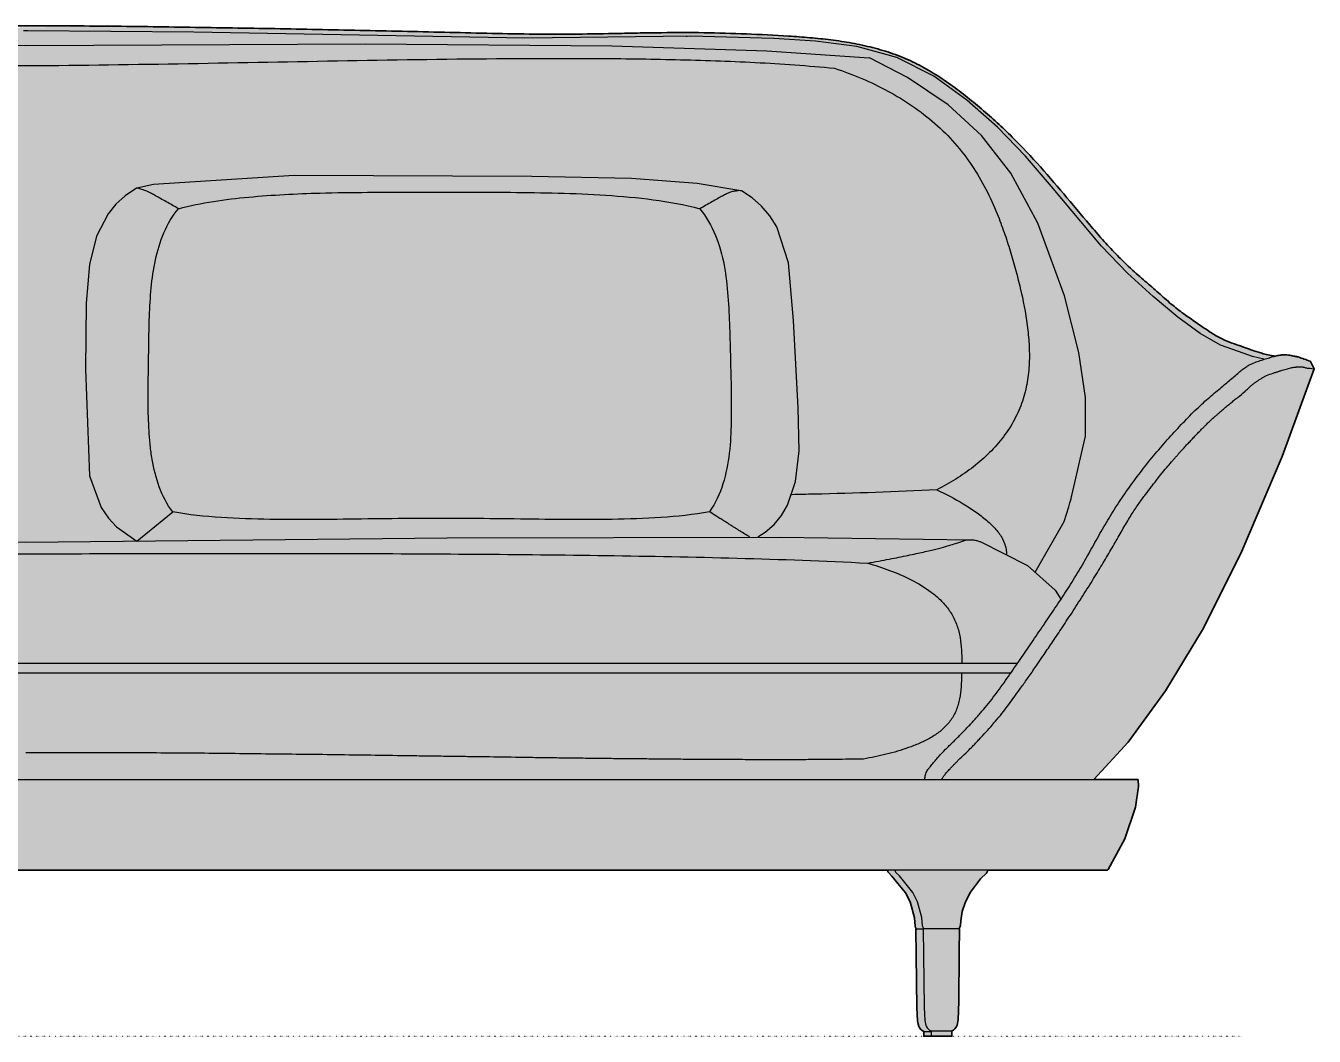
# Model space of a CAD drawing. Header units: millimetres. Extents: x -121 to 4952, y -1411 to 879.
# Drawn here: x 1059 to 2180, y 0 to 879 of the extents above; entities that cross this region are included whole.
import ezdxf

# ---------------------------------------------------------------- set-up
doc = ezdxf.new("R2010")
doc.units = ezdxf.units.MM
doc.linetypes.add('Dots', pattern=[1, 0, -1])
doc.layers.add('Blocks', color=7, linetype='Continuous')
doc.layers.add('Blocks$Fill', color=7, linetype='Continuous', true_color=0xffffff)
for name, color, linetype, lineweight, true_color in [('Blocks$Inner', 7, 'Continuous', 25, 0x007f00), ('Blocks$Outline', 7, 'Continuous', 35, 0xff3f3f), ('Groud', 7, 'Dots', 25, 0x243775)]:
    doc.layers.add(name, color=color, linetype=linetype, lineweight=lineweight, true_color=true_color)

# ---------------------------------------------------------------- blocks, each defined once
blk = doc.blocks.new('Favn Sofa Front')
at = {"layer": 'Blocks$Fill'}
blk.add_hatch(color=256, dxfattribs=at).paths.add_polyline_path([(-28.1, 591.5), (-25.2, 592), (-22, 592.7), (-19.4, 593.3), (-16.7, 594), (-8.4, 596.7), (3, 600.7), (11.2, 603.6), (13.4, 604.5), (15.6, 605.4), (17.8, 606.5), (18.9, 607), (20.1, 607.6), (21.2, 608.2), (22.3, 608.9), (24.6, 610.2), (27, 611.7), (39.1, 620), (49.6, 627.3), (55.1, 631.3), (57.9, 633.5), (60.6, 635.7), (66.2, 640.4), (95.4, 666.1), (102.5, 672.7), (107.3, 677.5), (113.1, 683.5), (118.9, 689.7), (130.2, 702.6), (175.8, 756.1), (187.9, 769.2), (200.4, 782.1), (206.9, 788.4), (213.5, 794.6), (220.2, 800.6), (227, 806.5), (233.9, 812.3), (241.1, 818), (248.3, 823.6), (255.7, 828.9), (263.2, 834), (267.1, 836.5), (271, 838.9), (274.9, 841.2), (278.9, 843.4), (283, 845.6), (287.1, 847.6), (291.3, 849.5), (295.6, 851.3), (299.8, 853), (304.2, 854.6), (308.6, 856.1), (313, 857.5), (317.4, 858.7), (321.9, 859.9), (326.3, 861), (330.8, 862), (339.9, 863.8), (349, 865.3), (358.1, 866.6), (367.3, 867.6), (376.5, 868.5), (394.9, 869.9), (431.7, 871.8), (468.6, 872.8), (523.9, 872.6), (616.1, 871.6), (1132.5, 878.4), (1538, 871.6), (1611.8, 872.9), (1648.7, 872.8), (1685.6, 871.8), (1722.4, 869.9), (1740.8, 868.5), (1750, 867.6), (1759.1, 866.6), (1768.3, 865.3), (1777.4, 863.8), (1786.4, 862), (1790.9, 861), (1795.4, 859.9), (1799.9, 858.7), (1804.3, 857.5), (1808.7, 856.1), (1813.1, 854.6), (1817.4, 853), (1821.7, 851.3), (1826, 849.5), (1830.2, 847.6), (1834.3, 845.6), (1838.4, 843.4), (1842.4, 841.2), (1846.3, 838.9), (1850.2, 836.5), (1854.1, 834), (1861.6, 828.9), (1869, 823.6), (1876.2, 818), (1883.3, 812.3), (1890.3, 806.5), (1897.1, 800.6), (1903.8, 794.6), (1910.4, 788.4), (1916.9, 782.1), (1929.4, 769.2), (1941.4, 756.1), (1987.1, 702.6), (1998.4, 689.7), (2004.1, 683.5), (2010, 677.5), (2014.8, 672.7), (2021.9, 666.1), (2051.1, 640.4), (2056.7, 635.7), (2059.4, 633.5), (2062.2, 631.3), (2067.6, 627.3), (2078.2, 620), (2090.3, 611.7), (2092.7, 610.2), (2095, 608.9), (2096.1, 608.2), (2097.2, 607.6), (2098.4, 607), (2099.5, 606.5), (2101.7, 605.4), (2103.9, 604.5), (2106.1, 603.6), (2121.6, 598.1), (2125.7, 596.7), (2134, 594), (2136.7, 593.3), (2139.3, 592.7), (2142.5, 592), (2145.4, 591.5), (2146.6, 591.7), (2147.8, 592), (2148.8, 592.2), (2149.7, 592.3), (2150.6, 592.4), (2151.4, 592.5), (2152.2, 592.6), (2153, 592.6), (2153.8, 592.6), (2154.5, 592.6), (2155.3, 592.6), (2156, 592.6), (2156.6, 592.5), (2157.3, 592.4), (2157.9, 592.3), (2158.5, 592.2), (2159.6, 592), (2163.4, 591.2), (2165.4, 590.9), (2165.6, 590.8), (2165.8, 590.8), (2176.2, 587.1), (2176.2, 587.1), (2176.3, 587.1), (2176.3, 587.1), (2176.3, 587.1), (2176.4, 587.1), (2176.4, 587.1), (2176.4, 587), (2176.4, 587), (2176.4, 587), (2176.5, 587), (2176.5, 587), (2176.5, 587), (2176.5, 587), (2176.5, 587), (2176.5, 587), (2176.5, 587), (2176.5, 587), (2176.5, 587), (2176.5, 587), (2176.5, 587), (2176.5, 587), (2176.5, 587), (2176.5, 587), (2176.5, 586.9), (2176.5, 586.9), (2176.5, 586.9), (2176.5, 586.9), (2176.6, 586.9), (2176.6, 586.9), (2176.6, 586.9), (2176.6, 586.9), (2176.6, 586.9), (2176.6, 586.9), (2176.6, 586.9), (2179.7, 580.5), (2151.7, 504.1), (2116.8, 421.8), (2083.3, 354.8), (2050.4, 300.3), (2017.7, 255.9), (1987.9, 223.4), (2026.6, 223.4), (2026.9, 217.1), (2024.3, 199.1), (2014.9, 171.8), (2000.3, 145), (1999.9, 144.4), (1895.6, 144.4), (1895.5, 144.1), (1895.4, 143.5), (1895.2, 142.9), (1894.5, 141.8), (1889.4, 137), (1880.5, 125.2), (1876.2, 116.9), (1873.4, 108.5), (1872.1, 100.5), (1871.8, 96.2), (1871.2, 94.4), (1870.8, 93.8), (1870.4, 93.4), (1871.2, 93.4), (1870, 14.3), (1869, 9.7), (1868.1, 7.9), (1867.1, 6.5), (1865.8, 5.3), (1864.2, 4.5), (1864.4, 4.5), (1864.4, 0), (1864.4, 0), (1864.4, 0), (1864.4, 0), (1864.4, 0), (1864.3, 0), (1864.3, 0), (1863.9, 0), (1862.6, 0), (1857.7, 0), (1839.9, 0), (1839.9, 0), (1839.9, 4.2), (1840.1, 4.2), (1838.5, 5.1), (1837.2, 6.2), (1836.5, 7.1), (1835.7, 8.5), (1835, 10.5), (1834.4, 13.4), (1833.9, 24.7), (1833.6, 47.5), (1833.1, 93.2), (1833.4, 93.2), (1833.9, 93.2), (1833.6, 93.4), (1833.2, 93.9), (1832.9, 94.5), (1832.5, 95.8), (1831.9, 103.1), (1828.1, 116.8), (1824, 124.7), (1812.3, 139.2), (1809.2, 142.3), (1808.8, 143.1), (1808.6, 143.8), (1808.5, 144.4), (308.8, 144.4), (308.7, 143.8), (308.5, 143.1), (308.1, 142.3), (305, 139.2), (293.3, 124.7), (289.2, 116.8), (285.4, 103.1), (284.8, 95.8), (284.4, 94.5), (284.1, 93.9), (283.7, 93.4), (283.4, 93.2), (284.2, 93.2), (283.7, 47.5), (283.4, 24.7), (282.9, 13.4), (282.3, 10.5), (281.5, 8.5), (280.8, 7.1), (280.1, 6.2), (278.8, 5.1), (277.2, 4.2), (277.4, 4.2), (277.4, 0), (277.4, 0), (259.6, 0), (254.7, 0), (253.3, 0), (253, 0), (252.9, 0), (252.9, 0), (252.9, 0), (252.9, 0), (252.9, 0), (252.9, 0), (252.9, 4.5), (253.1, 4.5), (251.5, 5.3), (250.2, 6.5), (249.1, 7.9), (248.3, 9.7), (247.3, 14.3), (246.9, 30.1), (246.1, 93.4), (246.9, 93.4), (246.5, 93.8), (246.1, 94.4), (245.5, 96.2), (245.2, 100.5), (243.9, 108.5), (241.1, 116.9), (236.8, 125.2), (227.8, 137), (222.8, 141.8), (222.1, 142.9), (221.9, 143.5), (221.7, 144.1), (221.7, 144.4), (117.4, 144.4), (116.9, 145), (102.4, 171.8), (93, 199.1), (90.4, 217.1), (90.7, 223.4), (129.4, 223.4), (99.6, 255.9), (66.9, 300.3), (34, 354.8), (0.4, 421.8), (-34.4, 504.1), (-62.4, 580.5), (-62.4, 580.5), (-62.4, 580.5), (-62.4, 580.5), (-62.4, 580.5), (-62.4, 580.5), (-62.4, 580.5), (-62.4, 580.5), (-62.4, 580.5), (-62.4, 580.5), (-62.4, 580.5), (-62.4, 580.5), (-62.4, 580.5), (-62.4, 580.5), (-62.4, 580.5), (-62.4, 580.5), (-62.4, 580.5), (-62.4, 580.5), (-62.4, 580.5), (-62.4, 580.5), (-62.4, 580.5), (-62.4, 580.5), (-62.4, 580.5), (-62.4, 580.5), (-62.4, 580.5), (-62.4, 580.5), (-62.4, 580.5), (-62.4, 580.5), (-62.4, 580.5), (-62.4, 580.5), (-62.4, 580.5), (-62.4, 580.5), (-62.4, 580.5), (-62.4, 580.5), (-62.4, 580.5), (-62.4, 580.5), (-62.4, 580.5), (-62.4, 580.5), (-62.4, 580.5), (-62.4, 580.5), (-62.4, 580.5), (-62.4, 580.5), (-62.4, 580.5), (-62.4, 580.5), (-62.4, 580.5), (-62.4, 580.5), (-62.4, 580.5), (-62.4, 580.5), (-62.4, 580.5), (-62.4, 580.5), (-62.4, 580.5), (-62.4, 580.5), (-62.4, 580.5), (-62.4, 580.5), (-62.4, 580.5), (-62.4, 580.5), (-62.4, 580.5), (-62.4, 580.5), (-62.4, 580.5), (-62.4, 580.5), (-62.4, 580.5), (-59.3, 586.9), (-59.3, 586.9), (-59.3, 586.9), (-59.3, 586.9), (-59.3, 586.9), (-59.3, 586.9), (-59.3, 586.9), (-59.3, 586.9), (-59.3, 586.9), (-59.3, 586.9), (-59.3, 586.9), (-59.3, 586.9), (-59.3, 587), (-59.2, 587), (-59.2, 587), (-59.2, 587), (-59.2, 587), (-59.2, 587), (-59.2, 587), (-59.2, 587), (-59.2, 587), (-59.2, 587), (-59.2, 587), (-59.2, 587), (-59.2, 587), (-59.2, 587), (-59.1, 587), (-59.1, 587), (-59.1, 587.1), (-59.1, 587.1), (-59.1, 587.1), (-59.1, 587.1), (-59, 587.1), (-59, 587.1), (-58.9, 587.1), (-58.9, 587.1), (-58.8, 587.2), (-58.8, 587.2), (-48.5, 590.8), (-48.3, 590.8), (-48.1, 590.9), (-46.1, 591.2), (-42.3, 592), (-41.2, 592.2), (-40.6, 592.3), (-40, 592.4), (-39.3, 592.5), (-38.7, 592.6), (-38, 592.6), (-37.3, 592.6), (-36.5, 592.6), (-35.7, 592.6), (-34.9, 592.6), (-34.1, 592.5), (-33.3, 592.4), (-32.4, 592.3), (-31.5, 592.2), (-30.5, 592), (-29.4, 591.7)], flags=0)
at = {"layer": 'Blocks$Inner'}
for p, q in [((2165.8, 590.8), (2176.2, 587.1)), ((1921.4, 324.1), (195.9, 324.1)), ((201.4, 316.1), (1915.9, 316.1))]:
    blk.add_line(p, q, dxfattribs=at)
for points in [[(2135.9, 588.8), (2126.1, 591.1), (2113.7, 595.5), (2098.2, 601.2), (2080.6, 611.3), (2060.9, 625.4), (2039.7, 643.4), (2017.1, 663.8), (1994.6, 687.1), (1951.2, 739.2), (1928.5, 765.5), (1904.1, 790.7), (1877.5, 814.1), (1848.6, 835.1), (1816.5, 851.3), (1781.6, 860.8), (1745.8, 865.6), (1709.6, 867.9), (1637.3, 869.8), (1492.9, 868.1), (1348.9, 870.8), (1204.8, 873.2), (1060.5, 874.4), (1058.6, 874.4), (1056.7, 874.4)], [(324.9, 851), (413.8, 857.2), (548.7, 861.5), (763.2, 863.3), (1058.6, 861.8), (1354.1, 863.3), (1568.6, 861.5), (1703.5, 857.2), (1792.4, 851)], [(1937, 403.5), (1962, 447.8), (1966.3, 460.5), (1967.2, 464), (1968.1, 467.5), (1968.5, 469.4), (1968.7, 470.4), (1980.8, 521.8), (1980.7, 555.6), (1975, 594.6), (1962.3, 643.9), (1939.3, 707.1), (1915.8, 750.7), (1890.2, 783.3), (1861.1, 810.1), (1825.9, 834), (1792.7, 851)], [(1680.8, 735.4), (1642.9, 741.8), (1585.6, 746.1), (1499, 747.7), (1292.2, 748.5), (1169.8, 740.7), (1155.2, 737.7)], [(1155.1, 737.6), (1145.2, 731), (1137, 723.6), (1130.2, 715.3), (1120.2, 695.8), (1114.1, 671.2), (1111.3, 637.5), (1110.6, 580.2), (1114, 487.4), (1124.3, 459.9), (1130.5, 450.7), (1137.7, 443), (1155.3, 430.6), (1186.5, 456.1)], [(1695.7, 434.3), (1702, 438.3), (1709.8, 445.2), (1716.2, 453), (1721.4, 461.8), (1728.5, 482.4), (1731.6, 509.1), (1730.7, 546.6), (1726.7, 622.4), (1722.2, 672.7), (1712, 703.9), (1705.9, 713.6), (1698.9, 721.9), (1690.7, 729.1), (1681.3, 735.2)], [(2176.6, 586.9), (2179.7, 580.5), (2151.7, 504.1), (2116.8, 421.8), (2083.3, 354.8), (2050.4, 300.3), (2017.7, 255.9), (1987.9, 223.4)], [(236.5, 431.8), (402.4, 434.2), (692.1, 433.5), (1058.6, 429.6), (1425.2, 433.5), (1714.9, 434.2), (1880.8, 431.8)], [(1888.9, 430.2), (1930.3, 409.5), (1954.3, 388), (1959.3, 380)], [(1833.9, 93.2), (1833.6, 93.4), (1833.2, 93.9), (1832.9, 94.5), (1832.5, 95.8), (1831.9, 103.1), (1828.1, 116.8), (1824, 124.7), (1812.3, 139.2), (1809.2, 142.3), (1808.8, 143.1), (1808.6, 143.8), (1808.5, 144.4)], [(1840.4, 93.4), (1840.1, 93.7), (1839.7, 94.1), (1839.4, 94.7), (1839, 96), (1838.4, 103.3), (1834.5, 117), (1830.4, 124.9), (1818.8, 139.4), (1815.7, 142.5), (1815.3, 143.4), (1815.1, 144), (1815, 144.4)], [(1895.6, 144.4), (1895.5, 144.1), (1895.4, 143.5), (1895.2, 142.9), (1894.5, 141.8), (1889.4, 137), (1880.5, 125.2), (1876.2, 116.9), (1873.4, 108.5), (1872.1, 100.5), (1871.8, 96.2), (1871.2, 94.4), (1870.8, 93.8), (1870.4, 93.4)], [(1839.5, 93.2), (1839.3, 93.2), (1835.5, 93.2), (1833.4, 93.2), (1833.1, 93.2), (1833.6, 47.5), (1833.9, 24.7), (1834.4, 13.4), (1835, 10.5), (1835.7, 8.5), (1836.5, 7.1), (1837.2, 6.2), (1838.5, 5.1), (1840.1, 4.2)], [(1861.4, 93.4), (1856.1, 93.4), (1850.6, 93.4), (1845.7, 93.4), (1842, 93.4), (1839.9, 93.4), (1839.5, 93.4), (1840.1, 47.8), (1840.3, 25), (1840.9, 13.6), (1841.5, 10.7), (1842.2, 8.7), (1843, 7.3), (1843.7, 6.4), (1845, 5.3), (1846.6, 4.5)], [(1864.2, 4.5), (1865.8, 5.3), (1867.1, 6.5), (1868.1, 7.9), (1869, 9.7), (1870, 14.3), (1870.4, 30.1), (1870.9, 72.9), (1871.2, 93.4)], [(1839.9, 0), (1839.9, 4.2), (1846.4, 4.2)], [(1864.4, 0), (1864.4, 4.5), (1846.4, 4.5), (1846.4, 0)]]:
    blk.add_lwpolyline(points, dxfattribs=at)
blk.add_lwpolyline([(117.4, 144.4), (116.9, 145), (102.4, 171.8), (93, 199.1), (90.4, 217.1), (90.7, 223.4), (2026.6, 223.4), (2026.9, 217.1), (2024.3, 199.1), (2014.9, 171.8), (2000.3, 145), (1999.9, 144.4)], close=True, dxfattribs=at)
for points, knots in [([(1058.6, 878.9), (1058.6, 878.9), (1046.3, 878.8), (1021.7, 878.8), (984.8, 878.5), (935.6, 877.9), (886.4, 877.1), (837.3, 876.3), (788.1, 875.3), (738.9, 874.3), (689.8, 873.1), (653, 872.2), (616.1, 871.5), (579.3, 871.5), (548.5, 872.1), (523.9, 872.6), (499.4, 873), (468.6, 873), (431.7, 871.9), (401, 870.4), (376.5, 868.6), (358.1, 866.7), (339.8, 864), (321.8, 860.1), (304.1, 854.9), (287, 847.9), (270.8, 839.1), (255.6, 829.1), (243.4, 819.9), (233.9, 812.3), (227, 806.5), (220.2, 800.6), (211.2, 792.6), (195.9, 778), (175.6, 756.2), (152.6, 729.2), (134, 706.9), (118.9, 689.6), (108.3, 678.3), (101.4, 671.6), (95.4, 666.1)], [0.495044, 0.495044, 0.495044, 0.495044, 0.4950479, 0.5029844, 0.5109209, 0.5188574, 0.5347304, 0.542667, 0.5506035, 0.5664765, 0.574413, 0.5823495, 0.590286, 0.5982225, 0.606159, 0.6101273, 0.6140955, 0.622032, 0.6299685, 0.6379051, 0.6418733, 0.6458416, 0.6498098, 0.6537781, 0.6577463, 0.6617146, 0.6656828, 0.6696511, 0.6736193, 0.6756035, 0.6775876, 0.6795717, 0.6815558, 0.6855241, 0.6934606, 0.7013971, 0.7093336, 0.7133019, 0.7172701, 0.7202466, 0.7202466, 0.7202466, 0.7202466]), ([(2021.9, 666.1), (2015.9, 671.6), (2009, 678.3), (1998.3, 689.6), (1983.3, 706.9), (1964.7, 729.2), (1941.7, 756.2), (1921.4, 778), (1906.1, 792.6), (1897.1, 800.6), (1890.3, 806.5), (1883.4, 812.3), (1873.9, 819.9), (1861.7, 829.1), (1846.5, 839.1), (1830.3, 847.9), (1813.2, 854.9), (1795.5, 860.1), (1777.4, 864), (1759.2, 866.7), (1740.8, 868.6), (1716.3, 870.4), (1685.6, 871.9), (1648.7, 873), (1617.9, 873), (1593.3, 872.6), (1568.8, 872.1), (1538, 871.5), (1501.2, 871.5), (1464.3, 872.2), (1427.5, 873.1), (1378.4, 874.3), (1329.2, 875.3), (1280, 876.3), (1230.8, 877.1), (1181.7, 877.9), (1132.5, 878.5), (1095.6, 878.8), (1071, 878.8), (1058.6, 878.9), (1058.6, 878.9)], [0.2698413, 0.2698413, 0.2698413, 0.2698413, 0.2728178, 0.276786, 0.2807543, 0.2886908, 0.2966273, 0.3045638, 0.3085321, 0.3105162, 0.3125003, 0.3144845, 0.3164686, 0.3204368, 0.3244051, 0.3283733, 0.3323416, 0.3363099, 0.3402781, 0.3442464, 0.3482146, 0.3521829, 0.3601194, 0.3680559, 0.3759924, 0.3799606, 0.3839289, 0.3918654, 0.3998019, 0.4077384, 0.4156749, 0.4236114, 0.4394845, 0.447421, 0.4553575, 0.4712305, 0.479167, 0.4871035, 0.49504, 0.495044, 0.495044, 0.495044, 0.495044]), ([(355, 841.9), (378, 844.2), (424, 847.4), (493.2, 849.7), (562.5, 850.6), (654.8, 850.5), (770.2, 848.8), (908.7, 846.1), (1004.8, 844.6), (1054.8, 844.2), (1058.6, 844.2)], [2, 2, 2, 2, 2.05, 2.1, 2.15, 2.2, 2.3, 2.4, 2.5, 2.508279, 2.508279, 2.508279, 2.508279]), ([(1058.6, 844.2), (1062.5, 844.2), (1112.5, 844.6), (1208.6, 846.1), (1347.1, 848.8), (1462.5, 850.5), (1554.8, 850.6), (1624, 849.7), (1693.3, 847.4), (1739.3, 844.2), (1762.3, 841.9)], [2.508279, 2.508279, 2.508279, 2.508279, 2.516558, 2.616558, 2.716558, 2.816558, 2.866558, 2.916558, 2.966558, 3.016558, 3.016558, 3.016558, 3.016558]), ([(1762.3, 841.9), (1778.4, 836.6), (1801.9, 826.7), (1830.4, 809.4), (1850.1, 794.2), (1867.6, 776.9), (1882.2, 757.6), (1894.3, 736.9), (1903.3, 717.3), (1910, 699.2), (1915.2, 683.1), (1919.9, 666.9), (1925.4, 645.4), (1929.6, 623.8), (1931.8, 601.9), (1932, 585.4), (1930.4, 568.9), (1926.2, 552.3), (1919.4, 536.3), (1909.7, 521.2), (1897.5, 507.4), (1878.9, 491), (1862.6, 481), (1851.4, 475.3)], [3.016558, 3.016558, 3.016558, 3.016558, 3.11841, 3.169336, 3.220262, 3.271188, 3.322114, 3.37304, 3.423965, 3.461002, 3.49804, 3.535077, 3.572114, 3.646188, 3.683225, 3.720262, 3.757299, 3.794336, 3.831373, 3.86841, 3.905447, 3.942484, 4.016558, 4.016558, 4.016558, 4.016558]), ([(1191.5, 719.7), (1187.9, 721.8), (1182.5, 724.9), (1175.9, 728.6), (1172.2, 730.7), (1169.7, 732.1), (1167.6, 733.2), (1165.5, 734.3), (1163.8, 735), (1162.3, 735.6), (1160.7, 736.2), (1158.8, 736.8), (1157, 737.4), (1155.8, 737.7), (1155.1, 737.7), (1155, 737.5), (1155, 737.4)], [0, 0, 0, 0, 0.1111111, 0.1666667, 0.2222222, 0.25, 0.2777778, 0.3333333, 0.3888889, 0.4444444, 0.5, 0.5555556, 0.6111111, 0.6666667, 0.6944444, 0.7222222, 0.7222222, 0.7222222, 0.7222222]), ([(1191.5, 719.7), (1201.5, 722.5), (1221.8, 726.5), (1252.7, 730.1), (1283.7, 732.3), (1318.1, 733.6), (1356.1, 734.1), (1397.6, 734.2), (1439.1, 734.2), (1480.5, 734.1), (1521.9, 733.5), (1563.3, 731.9), (1604.6, 728.1), (1631.8, 723.4), (1645.1, 719.7)], [1, 1, 1, 1, 1.068182, 1.136364, 1.204545, 1.272727, 1.363636, 1.454545, 1.545455, 1.636364, 1.727273, 1.818182, 1.909091, 2, 2, 2, 2]), ([(1681.3, 735.2), (1681.2, 735.3), (1680.8, 735.4), (1679.6, 735.5), (1677.6, 735.3), (1675.8, 735), (1674.2, 734.8), (1672.7, 734.5), (1671, 733.9), (1668.9, 732.9), (1666.7, 731.8), (1664.2, 730.5), (1660.5, 728.5), (1654, 724.8), (1648.7, 721.7), (1645.1, 719.7)], [14, 14, 14, 14, 14.0099889, 14.0655462, 14.1211035, 14.1766607, 14.232218, 14.2877753, 14.3433325, 14.3988898, 14.4266684, 14.4544471, 14.5100044, 14.5655616, 14.6766762, 14.6766762, 14.6766762, 14.6766762]), ([(1186.5, 456.1), (1181.4, 462.6), (1174, 477.5), (1169, 497.6), (1166.8, 514.1), (1165.5, 530.7), (1165.1, 546.8), (1165.1, 563.5), (1165.3, 576.2), (1165.5, 588.6), (1165.7, 605.3), (1166.1, 626), (1167.5, 650.8), (1170.8, 675.4), (1178, 699.2), (1186.2, 713.5), (1191.5, 719.7)], [4, 4, 4, 4, 4.090909, 4.181818, 4.227273, 4.272727, 4.363636, 4.409091, 4.454545, 4.5, 4.545455, 4.636364, 4.727273, 4.818182, 4.909091, 5, 5, 5, 5]), ([(2134, 594), (2126.1, 596.5), (2121.8, 598.1), (2114.5, 600.7), (2106.2, 603.5), (2097.3, 607.3), (2088.1, 613.1), (2078.3, 619.9), (2067.7, 627.1), (2056.6, 635.5), (2047.5, 643.6), (2039.9, 650.4), (2032, 657.2), (2025.9, 662.4), (2021.9, 666.1)], [0.22619048, 0.22619048, 0.22619048, 0.22619048, 0.23015873, 0.23412698, 0.23809524, 0.24206349, 0.24603175, 0.25, 0.25396825, 0.25793651, 0.26190476, 0.26388889, 0.26587302, 0.26984127, 0.26984127, 0.26984127, 0.26984127]), ([(1840.9, 223.4), (1840.9, 224), (1841.1, 226), (1841.8, 228.7), (1843, 231.1), (1844.2, 232.7), (1845.7, 234.6), (1847.1, 236.3), (1848.5, 238), (1850.3, 240.2), (1853.7, 244.1), (1858.9, 249.6), (1865.5, 255.9), (1872, 262.4), (1878.4, 269), (1884.6, 275.7), (1890.7, 282.6), (1896.4, 289.5), (1901.8, 296.5), (1907.2, 303.8), (1912.4, 311.1), (1919.2, 320.9), (1927.6, 333.1), (1937.7, 348), (1947.8, 362.9), (1957.9, 377.8), (1967.7, 392.8), (1977, 408.1), (1985.7, 423.5), (1994.3, 439.1), (2003.4, 454.6), (2013.4, 469.9), (2024.2, 485), (2035.5, 499.5), (2047.3, 513.7), (2059.5, 527.2), (2071.5, 539.9), (2083.4, 551.4), (2094.3, 560.6), (2102.2, 567.1), (2108.1, 572.2), (2112.2, 575.7), (2116, 578.9), (2119.4, 581.6), (2122.5, 583.6), (2126.3, 585.5), (2130.4, 586.9), (2135.1, 588.4), (2139.7, 589.9), (2144, 591.1), (2147.9, 592.1), (2151.5, 592.6), (2154.6, 592.7), (2158.2, 592.4), (2161.1, 591.7), (2162.8, 591.3), (2163.4, 591.2)], [0.0004338, 0.0004338, 0.0004338, 0.0004338, 0.0009921, 0.0019841, 0.0024802, 0.0029762, 0.0034722, 0.0039683, 0.0044643, 0.0049603, 0.0059524, 0.0079365, 0.0099206, 0.0119048, 0.0138889, 0.015873, 0.0178571, 0.0198413, 0.0218254, 0.0238095, 0.0257937, 0.0277778, 0.031746, 0.0357143, 0.0396825, 0.0436508, 0.047619, 0.0515873, 0.0555556, 0.0595238, 0.0634921, 0.0674603, 0.0714286, 0.0753968, 0.0793651, 0.0833333, 0.0873016, 0.0912698, 0.0952381, 0.0992063, 0.1011905, 0.1031746, 0.1051587, 0.1071429, 0.109127, 0.1111111, 0.1150794, 0.1190476, 0.1230159, 0.1269841, 0.1309524, 0.1349206, 0.1388889, 0.1428571, 0.1507937, 0.1547619, 0.1547619, 0.1547619, 0.1547619]), ([(2145.6, 591.4), (2143.7, 591.8), (2140.1, 592.5), (2135.9, 593.5), (2134, 594)], [0.216629054, 0.216629054, 0.216629054, 0.216629054, 0.222222222, 0.226190476, 0.226190476, 0.226190476, 0.226190476]), ([(2163.4, 591.2), (2163.9, 591.1), (2164.9, 591), (2165.6, 590.8), (2165.8, 590.8)], [0.154761905, 0.154761905, 0.154761905, 0.154761905, 0.158594149, 0.162562403, 0.162562403, 0.162562403, 0.162562403]), ([(1855.6, 223.4), (1855.7, 223.6), (1855.8, 223.9), (1856, 224.2), (1856.1, 224.4), (1856.3, 224.7), (1856.5, 225), (1856.9, 225.6), (1857.9, 227), (1860, 229.6), (1862.3, 232.1), (1864.4, 234.4), (1866.2, 236.2), (1868.1, 238.1), (1871, 241), (1875.1, 244.9), (1879.5, 249.2), (1883.1, 252.8), (1885.7, 255.5), (1888.3, 258.4), (1892, 262.3), (1896.8, 267.6), (1902.5, 274.1), (1908.1, 280.8), (1913, 287.1), (1917.5, 293.3), (1921.4, 298.8), (1924.9, 303.7), (1927.7, 307.7), (1930.9, 312.1), (1935.2, 318.2), (1940.9, 326.6), (1947.1, 335.7), (1952.3, 343.4), (1956.3, 349.4), (1960.6, 355.7), (1965.1, 362.6), (1969.9, 369.9), (1974.7, 377.4), (1979.6, 385), (1984.4, 392.6), (1988.9, 399.9), (1993.2, 406.8), (1997.1, 413.4), (2002.3, 422.1), (2008.3, 432.6), (2015, 444.3), (2021.4, 454.9), (2027.4, 463.8), (2033, 471.4), (2037.3, 477), (2040.2, 480.7), (2041.8, 482.8), (2043.1, 484.4), (2044.3, 486), (2045.9, 488), (2048.6, 491.4), (2052.4, 495.9), (2055.9, 499.9), (2058.6, 503), (2060.5, 505.2), (2062.3, 507.3), (2064.6, 509.9), (2067.2, 512.8), (2070.2, 515.9), (2073.1, 518.9), (2075.9, 521.9), (2078.5, 524.6), (2080.6, 526.8), (2082.1, 528.3), (2083, 529.2), (2083.7, 529.8), (2084.3, 530.5), (2085.2, 531.3), (2086.7, 532.9), (2088.8, 535), (2091, 537.1), (2092.7, 538.5), (2093.6, 539.4), (2094.4, 540), (2095.1, 540.6), (2096.1, 541.5), (2098, 543.1), (2100.8, 545.5), (2103.6, 548), (2105.9, 549.9), (2107.6, 551.2), (2109.3, 552.6), (2111.6, 554.4), (2115.8, 557.8), (2120.2, 561.7), (2123.4, 564.6), (2125.4, 566.4), (2127, 567.7), (2128.3, 568.6), (2129.4, 569.3), (2130.5, 570.1), (2131.9, 571.1), (2133.8, 572.2), (2136, 573.6), (2137.5, 574.3), (2138.3, 574.7)], [-0.015277, -0.015277, -0.015277, -0.015277, -0.006955, -0.006955, -0.006955, 0, 0, 0, 0.015625, 0.03125, 0.046875, 0.054688, 0.0625, 0.070312, 0.078125, 0.09375, 0.109375, 0.117188, 0.125, 0.132812, 0.140625, 0.15625, 0.171875, 0.1875, 0.203125, 0.21875, 0.234375, 0.242188, 0.25, 0.257812, 0.265625, 0.28125, 0.296875, 0.304688, 0.3125, 0.320312, 0.328125, 0.335938, 0.34375, 0.351562, 0.359375, 0.367188, 0.375, 0.382812, 0.390625, 0.40625, 0.421875, 0.4375, 0.453125, 0.46875, 0.484375, 0.492188, 0.496094, 0.5, 0.503906, 0.507812, 0.515625, 0.53125, 0.546875, 0.554688, 0.5625, 0.570312, 0.578125, 0.59375, 0.609375, 0.625, 0.640625, 0.65625, 0.671875, 0.679688, 0.683594, 0.6875, 0.691406, 0.695312, 0.703125, 0.71875, 0.734375, 0.742188, 0.746094, 0.75, 0.753906, 0.757812, 0.765625, 0.78125, 0.796875, 0.804688, 0.8125, 0.820312, 0.828125, 0.84375, 0.875, 0.890625, 0.90625, 0.921875, 0.929688, 0.9375, 0.945312, 0.953125, 0.96875, 0.984375, 1, 1, 1, 1]), ([(2138.3, 574.7), (2140.2, 575.5), (2143, 576.4), (2146.6, 577.6), (2149.2, 578.4), (2151.7, 579.2), (2154.1, 579.9), (2156.4, 580.6), (2158.5, 581.1), (2160.4, 581.6), (2162, 581.9), (2163.3, 582), (2164.3, 582.1), (2165.1, 582.1), (2165.8, 582.2), (2166.8, 582.2), (2168, 582.3), (2169.1, 582.2), (2170, 582), (2170.7, 581.9), (2171.4, 581.7), (2172.4, 581.4), (2173.5, 581.1), (2174.9, 580.9), (2175.9, 580.9), (2176.3, 581)], [1, 1, 1, 1, 1.1, 1.15, 1.2, 1.25, 1.3, 1.35, 1.4, 1.45, 1.5, 1.55, 1.575, 1.6, 1.625, 1.65, 1.7, 1.75, 1.775, 1.8, 1.825, 1.85, 1.9, 1.95, 2, 2, 2, 2]), ([(2176.3, 581), (2177.3, 580.8), (2178.5, 580.6), (2179.4, 580.5), (2179.6, 580.5), (2179.7, 580.5)], [2, 2, 2, 2, 2.01136364, 2.01704545, 2.02272727, 2.02272727, 2.02272727, 2.02272727]), ([(1851.4, 475.3), (1815.9, 473.4), (1773.8, 472), (1731.7, 471.2), (1725.3, 471), (1725.1, 471), (1724.8, 471), (1724.6, 471)], [4.01655804, 4.01655804, 4.01655804, 4.01655804, 4.08322471, 4.09530483, 4.09530483, 4.09530483, 4.09574023, 4.09574023, 4.09574023, 4.09574023]), ([(1851.4, 475.3), (1859.3, 471.5), (1870.9, 465.4), (1885.2, 456.3), (1894.9, 448.8), (1901.7, 442.2), (1906.1, 436.7), (1909.4, 431.3), (1911.4, 425.6), (1911.9, 421.5), (1911.9, 420), (1912, 419.6), (1912, 419.1), (1911.9, 418.7)], [0, 0, 0, 0, 0.0909091, 0.1363636, 0.1818182, 0.2272727, 0.25, 0.2727273, 0.3181818, 0.3480331, 0.3480331, 0.3480331, 0.3562614, 0.3562614, 0.3562614, 0.3562614]), ([(1688.4, 434.2), (1687.8, 434.6), (1685.9, 435.7), (1683, 437.5), (1679.8, 439.6), (1677.2, 441.2), (1674.5, 442.9), (1671.8, 444.6), (1669, 446.4), (1665.9, 448.3), (1662.5, 450.4), (1658, 453.3), (1654.8, 455.3), (1653.5, 456.1)], [0.6324921, 0.6324921, 0.6324921, 0.6324921, 0.6666667, 0.7222222, 0.75, 0.7777778, 0.8055556, 0.8333333, 0.8611111, 0.8888889, 0.9166667, 0.9444444, 1, 1, 1, 1]), ([(1791, 411.5), (1797.7, 412.7), (1810.3, 415), (1826.6, 418.3), (1840.1, 421.2), (1851, 423.8), (1859.2, 426), (1865.3, 427.9), (1869.7, 429.3), (1873, 430.4), (1875.6, 431.2), (1877.8, 431.7), (1880.1, 431.9), (1882.6, 431.8), (1885.5, 431.3), (1887.6, 430.7), (1888.7, 430.3), (1888.9, 430.2)], [-1, -1, -1, -1, -0.9565217, -0.9130435, -0.8695652, -0.826087, -0.7826087, -0.7391304, -0.6956522, -0.6521739, -0.6086957, -0.5652174, -0.5217391, -0.4782609, -0.4347826, -0.3913043, -0.3820544, -0.3820544, -0.3820544, -0.3820544]), ([(326.2, 411.5), (363.8, 413.5), (439.6, 416.1), (553.7, 418.3), (667.8, 419.4), (782, 420), (896.1, 420), (988.4, 419.8), (1042.5, 419.6), (1058.6, 419.6)], [0, 0, 0, 0, 0.0769231, 0.1538462, 0.2307692, 0.3076923, 0.3846154, 0.4615385, 0.494115, 0.494115, 0.494115, 0.494115]), ([(1058.6, 419.6), (1074.8, 419.6), (1128.9, 419.8), (1221.1, 420), (1335.3, 420), (1449.5, 419.4), (1563.6, 418.3), (1677.6, 416.1), (1753.5, 413.5), (1791, 411.5)], [0.494115, 0.494115, 0.494115, 0.494115, 0.5266915, 0.6036145, 0.6805376, 0.7574607, 0.8343838, 0.9113069, 0.9882299, 0.9882299, 0.9882299, 0.9882299]), ([(1791, 411.5), (1797.5, 409.6), (1810.4, 405.5), (1829.1, 397.4), (1843.9, 388.7), (1854.6, 379.6), (1860.4, 373), (1864.4, 367.1), (1867.7, 360.7), (1870.7, 352.1), (1872.6, 341.3), (1873, 332), (1873.1, 326.3), (1873.1, 324.1)], [0.9882299, 0.9882299, 0.9882299, 0.9882299, 1.065153, 1.1420761, 1.2189992, 1.2574607, 1.2959222, 1.315153, 1.3343838, 1.3728453, 1.4113069, 1.4497684, 1.472549, 1.472549, 1.472549, 1.472549]), ([(1873, 316.1), (1872.9, 313.8), (1872.8, 307.9), (1872.1, 298.6), (1870.1, 288.4), (1867.1, 280.5), (1863.6, 274.9), (1859.4, 269.7), (1853.3, 264.2), (1844.9, 258.8), (1836, 254.5), (1826.7, 250.9), (1817.1, 247.8), (1807.4, 245.2), (1797.5, 243), (1790.9, 241.7), (1787.6, 241.1)], [0.5133465, 0.5133465, 0.5133465, 0.5133465, 0.5384615, 0.5769231, 0.6153846, 0.6538462, 0.6730769, 0.6923077, 0.7307692, 0.7692308, 0.8076923, 0.8461538, 0.8846154, 0.9230769, 0.9615385, 1, 1, 1, 1]), ([(1787.6, 241.1), (1782.6, 241), (1770.9, 240.8), (1751.3, 240.6), (1730.1, 240.5), (1707.5, 240.5), (1687.4, 240.5), (1675.9, 240.6), (1667.2, 240.6), (1658.7, 240.6), (1647.6, 240.7), (1634.3, 240.8), (1619, 240.9), (1604.3, 241.1), (1589.8, 241.2), (1575.5, 241.3), (1563.3, 241.5), (1553.3, 241.6), (1545.6, 241.7), (1537.9, 241.8), (1527.6, 241.9), (1514.9, 242.1), (1499.7, 242.3), (1479.6, 242.6), (1459.5, 242.9), (1439.3, 243.2), (1423.9, 243.4), (1408.5, 243.6), (1388.1, 243.9), (1362.7, 244.3), (1332.3, 244.7), (1301.7, 245.1), (1271.1, 245.4), (1240.7, 245.8), (1210.4, 246.1), (1179.9, 246.3), (1149.4, 246.5), (1118.9, 246.6), (1088.7, 246.6), (1068.6, 246.6), (1058.6, 246.6)], [1, 1, 1, 1, 1.0208333, 1.03125, 1.0416667, 1.0625, 1.0729167, 1.078125, 1.0833333, 1.0885417, 1.09375, 1.1041667, 1.1145833, 1.125, 1.1354167, 1.1458333, 1.15625, 1.1614583, 1.1666667, 1.171875, 1.1770833, 1.1875, 1.1979167, 1.2083333, 1.2291667, 1.2395833, 1.25, 1.2604167, 1.2708333, 1.2916667, 1.3125, 1.3333333, 1.3541667, 1.375, 1.3958333, 1.4166667, 1.4375, 1.4583333, 1.4791667, 1.4995092, 1.4995092, 1.4995092, 1.4995092]), ([(1871.2, 93.4), (1871.2, 93.4), (1870.9, 93.4), (1870.5, 93.4), (1869.9, 93.4), (1868.9, 93.4), (1866.4, 93.4), (1863.6, 93.4), (1861.4, 93.4)], [8, 8, 8, 8, 8.0625161, 8.0972384, 8.1319606, 8.1666828, 8.2361273, 8.3750106, 8.3750106, 8.3750106, 8.3750106])]:
    blk.add_open_spline(points, degree=3, knots=knots, dxfattribs=at)
for points in [[(1633.1, 869.8), (1633.4, 869.8), (1633.8, 869.8), (1634.2, 869.8)], [(1645.1, 719.7), (1650.9, 712.9), (1659.7, 697), (1667, 670.6), (1669.8, 643.6), (1671.2, 616.5), (1671.7, 589.1), (1672.5, 561.7), (1672.6, 534.4), (1671.4, 507.1), (1666.2, 480.2), (1658.8, 463.4), (1653.5, 456.1)], [(2176.2, 587.1), (2176.4, 587.1), (2176.5, 587), (2176.6, 586.9)], [(1653.5, 456.1), (1639.6, 453.5), (1611.3, 450.7), (1568.8, 449.3), (1526.3, 449.3), (1483.7, 449.9), (1441.2, 450.4), (1398.7, 450.4), (1356.2, 449.9), (1313.6, 449.3), (1271.1, 449.3), (1228.6, 450.7), (1200.4, 453.4), (1186.5, 456.1)]]:
    blk.add_open_spline(points, degree=3, dxfattribs=at)
for points, weights, knots in [([(1857.7, 0), (1856.3, 0), (1848.9, 0), (1839.9, 0), (1839.9, 0), (1839.9, 0), (1840.1, 0)], [0.931760697953, 0.746533789615, 1, 0.707106781187, 1, 0.960572991677, 0.931760698107], [3.353041, 3.353041, 3.353041, 4.712389, 4.712389, 6.283185, 6.283185, 6.494634, 6.494634, 6.494634]), ([(1846.6, 0), (1848, 0), (1855.4, 0), (1864.4, 0), (1864.4, 0), (1864.4, 0), (1864.2, 0)], [0.931760698031, 0.746533789561, 1, 0.707106781187, 1, 0.960572991654, 0.931760698073], [22.64781, 22.64781, 22.64781, 24.007158, 24.007158, 25.577955, 25.577955, 25.789403, 25.789403, 25.789403])]:
    blk.add_rational_spline(points, weights, degree=2, knots=knots, dxfattribs=at)
blk.add_rational_spline([(1846.4, 0), (1846.4, 0), (1846.6, 0)], [0.999990895342, 0.960569664789, 0.931760697952], degree=2, dxfattribs=at)
at = {"layer": 'Blocks$Outline'}
for points in [[(2176.6, 586.9), (2179.7, 580.5)], [(2179.7, 580.5), (2151.7, 504.1), (2116.8, 421.8), (2083.3, 354.8), (2050.4, 300.3), (2017.7, 255.9), (1987.9, 223.4)], [(1987.9, 223.4), (2026.6, 223.4)], [(2026.6, 223.4), (2026.9, 217.1), (2024.3, 199.1), (2014.9, 171.8), (2000.3, 145), (1999.9, 144.4)], [(1808.5, 144.4), (308.8, 144.4)], [(1833.9, 93.2), (1833.6, 93.4), (1833.2, 93.9), (1832.9, 94.5), (1832.5, 95.8), (1831.9, 103.1), (1828.1, 116.8), (1824, 124.7), (1812.3, 139.2), (1809.2, 142.3), (1808.8, 143.1), (1808.6, 143.8), (1808.5, 144.4)], [(1895.6, 144.4), (1895.5, 144.1), (1895.4, 143.5), (1895.2, 142.9), (1894.5, 141.8), (1889.4, 137), (1880.5, 125.2), (1876.2, 116.9), (1873.4, 108.5), (1872.1, 100.5), (1871.8, 96.2), (1871.2, 94.4), (1870.8, 93.8), (1870.4, 93.4)], [(1999.9, 144.4), (1895.6, 144.4)], [(1840.1, 4.2), (1838.5, 5.1), (1837.2, 6.2), (1836.5, 7.1), (1835.7, 8.5), (1835, 10.5), (1834.4, 13.4), (1833.9, 24.7), (1833.6, 47.5), (1833.1, 93.2), (1833.4, 93.2), (1833.9, 93.2)], [(1871.2, 93.4), (1870.9, 72.9), (1870.4, 30.1), (1870, 14.3), (1869, 9.7), (1868.1, 7.9), (1867.1, 6.5), (1865.8, 5.3), (1864.2, 4.5)], [(1839.9, 0), (1839.9, 4.2), (1840.1, 4.2)]]:
    blk.add_lwpolyline(points, dxfattribs=at)
for points, degree, knots in [([(-28.1, 591.5), (-26.3, 591.8), (-22.7, 592.5), (-18.6, 593.5), (-16.7, 594), (-8.8, 596.5), (-4.5, 598.1), (2.8, 600.7), (11.1, 603.5), (20, 607.3), (29.2, 613.1), (39, 619.9), (49.5, 627.1), (60.6, 635.5), (69.8, 643.6), (77.4, 650.4), (85.3, 657.2), (91.3, 662.4), (95.4, 666.1), (101.4, 671.6), (108.3, 678.3), (118.9, 689.6), (134, 706.9), (152.6, 729.2), (175.6, 756.2), (195.9, 778), (211.2, 792.6), (220.2, 800.6), (227, 806.5), (233.9, 812.3), (243.4, 819.9), (255.6, 829.1), (270.8, 839.1), (287, 847.9), (304.1, 854.9), (321.8, 860.1), (339.8, 864), (358.1, 866.7), (376.5, 868.6), (401, 870.4), (431.7, 871.9), (468.6, 873), (499.4, 873), (523.9, 872.6), (548.5, 872.1), (579.3, 871.5), (616.1, 871.5), (653, 872.2), (689.8, 873.1), (738.9, 874.3), (788.1, 875.3), (837.3, 876.3), (886.4, 877.1), (935.6, 877.9), (984.8, 878.5), (1021.7, 878.8), (1046.3, 878.8), (1058.6, 878.9), (1058.6, 878.9), (1058.6, 878.9), (1071, 878.8), (1095.6, 878.8), (1132.5, 878.5), (1181.7, 877.9), (1230.8, 877.1), (1280, 876.3), (1329.2, 875.3), (1378.4, 874.3), (1427.5, 873.1), (1464.3, 872.2), (1501.2, 871.5), (1538, 871.5), (1568.8, 872.1), (1593.3, 872.6), (1617.9, 873), (1648.7, 873), (1685.6, 871.9), (1716.3, 870.4), (1740.8, 868.6), (1759.2, 866.7), (1777.4, 864), (1795.5, 860.1), (1813.2, 854.9), (1830.3, 847.9), (1846.5, 839.1), (1861.7, 829.1), (1873.9, 819.9), (1883.4, 812.3), (1890.3, 806.5), (1897.1, 800.6), (1906.1, 792.6), (1921.4, 778), (1941.7, 756.2), (1964.7, 729.2), (1983.3, 706.9), (1998.3, 689.6), (2009, 678.3), (2015.9, 671.6), (2021.9, 666.1), (2025.9, 662.4), (2032, 657.2), (2039.9, 650.4), (2047.5, 643.6), (2056.6, 635.5), (2067.7, 627.1), (2078.3, 619.9), (2088.1, 613.1), (2097.3, 607.3), (2106.2, 603.5), (2114.5, 600.7), (2121.8, 598.1), (2126.1, 596.5), (2134, 594), (2135.9, 593.5), (2140, 592.5), (2143.6, 591.8), (2145.4, 591.5)], 3, [-0.7733059, -0.7733059, -0.7733059, -0.7733059, -0.7678657, -0.7638974, -0.7638974, -0.7638974, -0.7599292, -0.7559609, -0.7519927, -0.7480244, -0.7440562, -0.7400879, -0.7361197, -0.7321514, -0.7281832, -0.726199, -0.7242149, -0.7202466, -0.7202466, -0.7202466, -0.7172701, -0.7133019, -0.7093336, -0.7013971, -0.6934606, -0.6855241, -0.6815558, -0.6795717, -0.6775876, -0.6756035, -0.6736193, -0.6696511, -0.6656828, -0.6617146, -0.6577463, -0.6537781, -0.6498098, -0.6458416, -0.6418733, -0.6379051, -0.6299685, -0.622032, -0.6140955, -0.6101273, -0.606159, -0.5982225, -0.590286, -0.5823495, -0.574413, -0.5664765, -0.5506035, -0.542667, -0.5347304, -0.5188574, -0.5109209, -0.5029844, -0.4950479, -0.495044, -0.495044, -0.495044, -0.49504, -0.4871035, -0.479167, -0.4712305, -0.4553575, -0.447421, -0.4394845, -0.4236114, -0.4156749, -0.4077384, -0.3998019, -0.3918654, -0.3839289, -0.3799606, -0.3759924, -0.3680559, -0.3601194, -0.3521829, -0.3482146, -0.3442464, -0.3402781, -0.3363099, -0.3323416, -0.3283733, -0.3244051, -0.3204368, -0.3164686, -0.3144845, -0.3125003, -0.3105162, -0.3085321, -0.3045638, -0.2966273, -0.2886908, -0.2807543, -0.276786, -0.2728178, -0.2698413, -0.2698413, -0.2698413, -0.265873, -0.2638889, -0.2619048, -0.2579365, -0.2539683, -0.25, -0.2460317, -0.2420635, -0.2380952, -0.234127, -0.2301587, -0.2261905, -0.2261905, -0.2261905, -0.2222222, -0.216782, -0.216782, -0.216782, -0.216782]), ([(2145.4, 591.5), (2146.2, 591.7), (2148.3, 592.1), (2151.5, 592.6), (2154.6, 592.7), (2158.2, 592.4), (2161.1, 591.7), (2162.8, 591.3), (2163.4, 591.2), (2163.9, 591.1), (2164.9, 591), (2165.6, 590.8), (2165.8, 590.8), (2169.3, 589.5), (2172.7, 588.3), (2176.2, 587.1), (2176.4, 587.1), (2176.5, 587), (2176.6, 586.9), (2176.6, 586.9)], 3, [0.128467, 0.128467, 0.128467, 0.128467, 0.130952, 0.134921, 0.138889, 0.142857, 0.150794, 0.154762, 0.154762, 0.154762, 0.158594, 0.162562, 0.162562, 0.162562, 11.143747, 11.143747, 11.143747, 11.15162, 11.15162, 11.15162, 11.15162, 11.15162]), ([(1870.4, 93.4), (1870.4, 93.4), (1870.6, 93.4), (1870.9, 93.4), (1871.2, 93.4), (1871.2, 93.4)], 3, [-0.7286251, -0.7286251, -0.7286251, -0.7286251, -0.7222222, -0.6875, -0.6249839, -0.6249839, -0.6249839, -0.6249839]), ([(1864.2, 4.5), (1864.3, 4.5), (1864.4, 4.5), (1864.4, 2.2), (1864.4, 0)], 2, [-0.206619, -0.206619, -0.206619, 0, 0, 4.452057, 4.452057, 4.452057])]:
    blk.add_open_spline(points, degree=degree, knots=knots, dxfattribs=at)
blk.add_rational_spline([(1857.7, 0), (1856.3, 0), (1848.9, 0), (1839.9, 0), (1839.9, 0)], [0.931760697953, 0.746533789615, 1, 0.707106781187, 1], degree=2, knots=[3.353041, 3.353041, 3.353041, 4.712389, 4.712389, 6.283185, 6.283185, 6.283185], dxfattribs=at)
blk.add_rational_spline([(1864.4, 0), (1864.4, 0), (1857.7, 0)], [1.00000910466, 0.75910634277, 0.914481873317], degree=2, dxfattribs=at)

msp = doc.modelspace()

# ---------------------------------------------------------------- linework, layer by layer
at = {"layer": 'Groud'}
msp.add_lwpolyline([(0, 0), (2117.3, 0)], dxfattribs=at)

# ---------------------------------------------------------------- block references
at = {"layer": 'Blocks'}
msp.add_blockref('Favn Sofa Front', (0, 0), dxfattribs=at)

doc.saveas('drawing.dxf')
